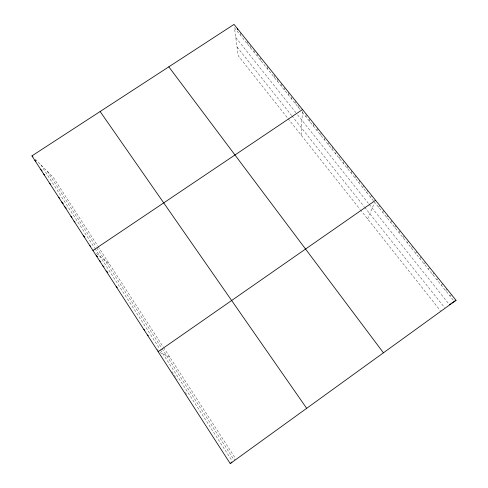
<?xml version="1.0" encoding="UTF-8"?>
<svg xmlns="http://www.w3.org/2000/svg" width="488" height="488" viewBox="0 0 488 488"><rect width="100%" height="100%" fill="white"/><g stroke="black" fill="none" stroke-linecap="round" stroke-linejoin="round"><path stroke-width="0.37" stroke-dasharray="2.44 1.83" d="M288.292 94.8L288.316 91.866M291.787 99.156L291.83 96.978M295.301 103.529L295.368 101.376M298.833 107.921L298.955 105.091M301.096 135.054L302.536 109.538M306.019 116.864L306.214 114.107M309.679 121.421L309.904 118.694M313.351 125.996L313.613 123.305M317.048 130.595L317.346 127.941M320.756 135.213L321.092 132.596M324.49 139.855L324.764 137.921M328.235 144.521L328.54 142.618M332.005 149.212L332.45 146.711M335.787 153.921L336.269 151.457M339.593 158.655L339.983 156.837M343.418 163.413L343.833 161.626M347.261 168.195L347.853 165.853M351.116 173.002L351.756 170.702M355.002 177.833L355.673 175.57M358.9 182.689L359.613 180.469M362.816 187.563L363.572 185.385M366.756 192.467L367.549 190.332M370.715 197.396L371.551 195.304M367.61 218.917L374.692 202.349L453.858 300.882M378.694 207.321L379.609 205.32M382.714 212.329L383.672 210.365M386.752 217.355L387.753 215.44M390.809 222.406L391.858 220.539M394.89 227.487L395.981 225.663M398.995 232.593L400.123 230.812M403.118 237.723L404.29 235.991M407.26 242.884L408.48 241.2M411.427 248.069L412.689 246.428M415.611 253.278L416.923 251.692M419.82 258.518L421.181 256.975M424.054 263.782L425.457 262.294M428.305 269.077L429.757 267.637M234.075 459.952L235.051 459.025M432.581 274.396L434.076 273.005M436.876 279.746L438.425 278.41M441.201 285.126L442.793 283.839M445.544 290.531L447.185 289.293M449.905 295.966L451.601 294.782M160.027 352.568L169.775 357.106M96.52 253.479L109.757 264.508M35.295 159.222L53.168 177.199L97.624 245.787M300.163 109.574L234.484 27.828L238.205 55.76L287.627 118.066M302.377 112.338L373.369 200.696M235.777 37.515L295.905 112.697M297.619 114.845L368.361 203.295M369.221 204.368L448.923 304.018M237.04 47L291.464 115.351M291.879 115.869L364.207 206.698M364.67 207.284L444.635 307.696M288.085 118.645L359.882 209.175M360.333 209.742L440.267 310.533M98.039 246.422L163.206 346.962M163.614 347.596L235.539 458.561M47.257 171.257L96.069 246.69M96.819 247.843L161.68 348.078M162.053 348.652L233.667 459.312M40.846 164.804L94.599 248.02M94.983 248.618L159.57 348.597M160.339 349.792L231.715 460.288M157.441 349.219L158.234 350.445M171.837 371.545L173.454 374.052M174.265 375.309L177.107 379.719M185.3 392.425L186.953 394.987M240.596 32.562L240.999 35.935M247.294 41.468L247.569 44.115M250.625 45.61L250.881 48.233M253.974 49.77L254.199 52.368M257.286 53.302L257.542 56.523M260.714 58.145L260.897 60.701M267.515 66.606L267.65 69.107M274.384 75.14L274.469 77.592M277.831 78.83L277.898 81.868M281.32 83.906L281.344 86.156M284.803 87.504L284.809 90.469"/><path stroke-width="0.73" d="M230.244 463.6L456.036 300.297L234.026 24.4L31.964 155.867L230.244 463.6L231.928 461.996M158.136 351.689L375.571 200.3M92.927 250.49L302.536 109.538M449.393 304.61L450.619 303.817M451.845 303.017L456.036 300.297M147.406 335.043L148.328 335.549M143.868 329.546L144.814 330.089M116.211 286.627L117.315 287.438M106.134 270.98L107.872 272.341M102.809 265.82L103.987 266.753M99.497 260.683L100.394 261.409M96.203 255.572L97.569 256.694M89.737 245.537L90.677 246.33M83.405 235.704L84.851 236.961M74.017 221.137L75.018 222.034M70.919 216.33L71.931 217.245M64.764 206.778L66.325 208.217M61.714 202.038L63.288 203.508M58.67 197.323L59.731 198.323M49.642 183.305L50.74 184.366M43.694 174.076L44.585 174.948M40.742 169.489L42.096 170.824M34.874 160.387L35.795 161.308M31.964 155.867L32.891 156.8M168.817 66.832L383.422 352.818M100.132 111.52L306.678 408.322M237.302 28.475L237.479 29.829"/></g></svg>
